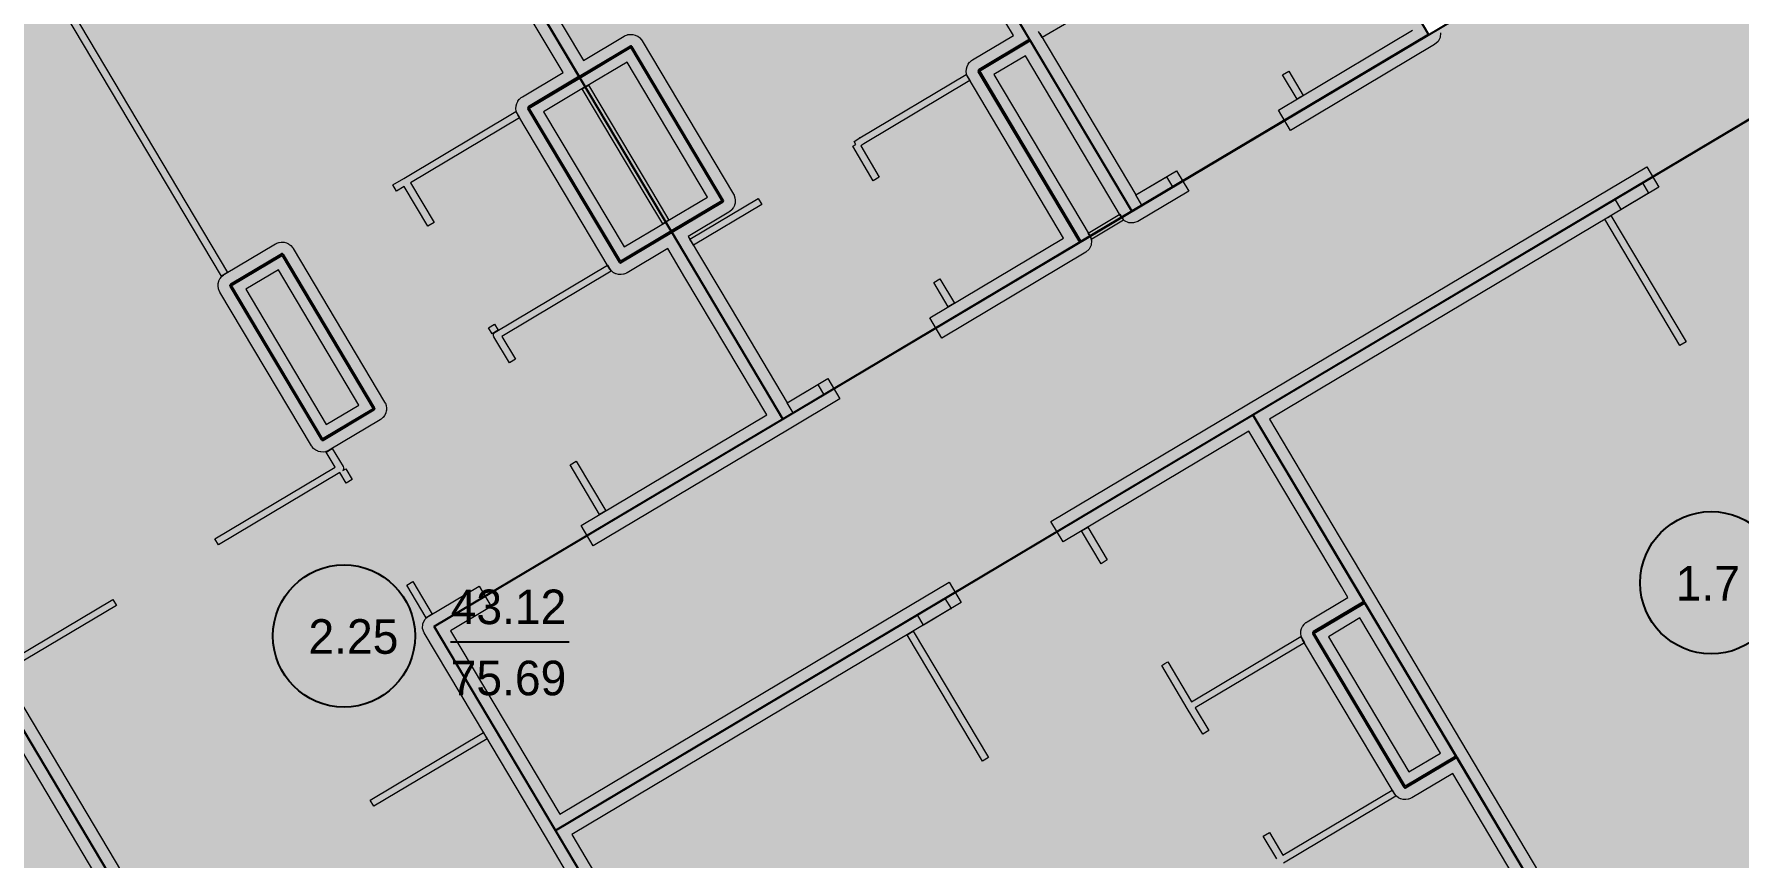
# Model space of a CAD drawing. Header units: millimetres. Extents: x 0 to 312583, y -208103 to 25097.
# Drawn here: x 33101 to 47486, y -123544 to -116596 of the extents above; entities that cross this region are included whole.
import ezdxf

# ---------------------------------------------------------------- set-up
doc = ezdxf.new("R2010")
doc.units = ezdxf.units.MM
doc.linetypes.add('Solid', pattern=[0])
for name, color, linetype, lineweight in [('Inner Walls', 5, 'Solid', 0), ('One-Bedroom Apartment', 151, 'Solid', 25), ('Room Objects', 47, 'Solid', 15), ('Room Walls', 47, 'Solid', 35), ('Service Area', 252, 'Solid', 25), ('Studio Apartment', 151, 'Solid', 25), ('Three-Bedroom Apartment', 250, 'Solid', 25), ('Two-Bedroom Apartment', 1, 'Solid', 35)]:
    doc.layers.add(name, color=color, linetype=linetype, lineweight=lineweight)
doc.styles.add('Dialog.plain', font='Dialog.plain')

msp = doc.modelspace()

# ---------------------------------------------------------------- hatches: boundary and pattern name
at = {"layer": 'One-Bedroom Apartment', "linetype": 'Solid', "lineweight": 25}
for points in [[(43386, -119809), (46329, -118057), (49272, -116305), (50210, -117879), (49780, -118135), (49778, -118136), (49777, -118138), (49776, -118139), (49775, -118141), (49775, -118143), (49775, -118145), (49776, -118147), (49777, -118149), (50548, -119444), (50549, -119446), (50550, -119447), (50552, -119448), (50554, -119449), (50556, -119449), (50558, -119449), (50560, -119448), (50561, -119447), (50991, -119192), (52700, -122062), (49757, -123814), (46814, -125566)], [(43871, -127318), (40928, -129070), (37501, -123313), (37502, -123313), (40444, -121561), (43386, -119809), (44324, -121383), (43894, -121639), (43893, -121640), (43891, -121642), (43890, -121644), (43890, -121645), (43889, -121647), (43890, -121649), (43890, -121651), (43891, -121653), (44662, -122948), (44663, -122950), (44665, -122951), (44666, -122952), (44668, -122953), (44670, -122953), (44672, -122953), (44674, -122953), (44676, -122952), (45105, -122696), (45105, -122696), (46814, -125566)]]:
    msp.add_hatch(color=250, dxfattribs=at).paths.add_polyline_path(points, flags=0)
at = {"layer": 'Room Objects', "linetype": 'Solid', "lineweight": 0}
for points in [[(42449, -118039), (42398, -117953), (42398, -117953), (42656, -117800), (42707, -117886), (42707, -117886)], [(46492, -118076), (46441, -117990), (46441, -117990), (46673, -117852), (46724, -117938), (46724, -117938)], [(39506, -119791), (39455, -119706), (39455, -119706), (39455, -119706), (39713, -119552), (39764, -119638), (39764, -119638)], [(40606, -121581), (40555, -121495), (40555, -121495), (40787, -121356), (40838, -121442), (40838, -121442)]]:
    msp.add_hatch(color=5, dxfattribs=at).paths.add_polyline_path(points, flags=0)
at = {"layer": 'Service Area', "linetype": 'Solid', "lineweight": 25}
for points in [[(65906, -104074), (66929, -105792), (37502, -123313), (36478, -121594)], [(41934, -118346), (41077, -116907), (41506, -116651), (42363, -118090), (42363, -118090)], [(38136, -116708), (38907, -118004), (38478, -118259), (37707, -116964)], [(37277, -117220), (37706, -116964), (38478, -118259), (38048, -118515)], [(35193, -118461), (35965, -119756), (35535, -120012), (34764, -118717)], [(43899, -121648), (44329, -121392), (45100, -122687), (44671, -122943)]]:
    msp.add_hatch(color=254, dxfattribs=at).paths.add_polyline_path(points, flags=0)
at = {"layer": 'Studio Apartment', "linetype": 'Solid', "lineweight": 25}
for points in [[(38936, -112334), (38936, -112334), (41879, -110581), (44444, -114890), (44015, -115146), (44013, -115147), (44012, -115149), (44011, -115151), (44010, -115152), (44010, -115154), (44010, -115156), (44010, -115158), (44011, -115160), (44868, -116599), (42363, -118090)], [(39420, -119843), (38483, -118268), (38483, -118268), (38913, -118012), (38914, -118011), (38915, -118010), (38916, -118008), (38917, -118006), (38917, -118004), (38917, -118002), (38917, -118000), (38916, -117999), (38145, -116703), (38144, -116702), (38142, -116700), (38141, -116699), (38139, -116699), (38137, -116698), (38135, -116698), (38133, -116699), (38131, -116700), (37701, -116956), (35993, -114086), (35993, -114086), (38936, -112334), (41501, -116643), (41501, -116643), (41072, -116898), (41070, -116900), (41069, -116901), (41068, -116903), (41067, -116905), (41067, -116907), (41067, -116908), (41067, -116910), (41068, -116912), (41925, -118351)]]:
    msp.add_hatch(color=252, dxfattribs=at).paths.add_polyline_path(points, flags=0)
at = {"layer": 'Two-Bedroom Apartment', "linetype": 'Solid', "lineweight": 25}
h = msp.add_hatch(color=151, dxfattribs=at)
h.paths.add_polyline_path([(33050, -115838), (35993, -114086), (37701, -116955), (37701, -116955), (37272, -117211), (37270, -117212), (37269, -117214), (37268, -117216), (37267, -117217), (37267, -117219), (37267, -117221), (37267, -117223), (37268, -117225), (38040, -118520), (38041, -118522), (38042, -118523), (38044, -118524), (38046, -118525), (38048, -118525), (38050, -118525), (38052, -118524), (38053, -118524), (38483, -118268), (39420, -119843), (36478, -121594), (36989, -122454), (40928, -129070), (37985, -130822), (37985, -130822), (36021, -127523), (36021, -127523), (36451, -127267), (36452, -127266), (36453, -127264), (36454, -127263), (36455, -127261), (36455, -127259), (36455, -127257), (36455, -127255), (36454, -127253), (35568, -125765), (35567, -125763), (35565, -125762), (35563, -125761), (35562, -125760), (35560, -125760), (35558, -125760), (35556, -125760), (35554, -125761), (35124, -126017), (35124, -126017), (30107, -117590)], flags=0)
h.paths.add_polyline_path([(35188, -118452), (34759, -118708), (34757, -118709), (34756, -118711), (34755, -118712), (34754, -118714), (34754, -118716), (34754, -118718), (34754, -118720), (34755, -118722), (35526, -120017), (35528, -120019), (35529, -120020), (35531, -120021), (35533, -120022), (35535, -120022), (35536, -120022), (35538, -120021), (35540, -120020), (35970, -119764), (35972, -119763), (35973, -119762), (35974, -119760), (35975, -119758), (35975, -119756), (35975, -119754), (35974, -119753), (35973, -119751), (35202, -118456), (35201, -118454), (35199, -118453), (35198, -118452), (35196, -118451), (35194, -118451), (35192, -118451), (35190, -118451)], flags=0)
msp.add_hatch(color=151, dxfattribs=at).paths.add_polyline_path([(26770, -118413), (29595, -116731), (29595, -116731), (34074, -124253), (34060, -124244), (34058, -124244), (34039, -124237), (34038, -124236), (34018, -124233), (34016, -124233), (33997, -124234), (33995, -124235), (33976, -124239), (33974, -124240), (33956, -124248), (33955, -124249), (33611, -124453), (33610, -124455), (33609, -124456), (33608, -124458), (33607, -124459), (33607, -124461), (33607, -124463), (33607, -124465), (33608, -124467), (34547, -126044), (34548, -126045), (34549, -126047), (34551, -126048), (34553, -126048), (34555, -126049), (34557, -126049), (34559, -126048), (34560, -126047), (34990, -125791), (38497, -131682), (35671, -133364), (32845, -135047), (30881, -131747), (30881, -131747), (31310, -131491), (31312, -131490), (31313, -131489), (31314, -131487), (31315, -131485), (31315, -131483), (31315, -131481), (31315, -131479), (31314, -131478), (30427, -129989), (30426, -129988), (30425, -129986), (30423, -129985), (30421, -129985), (30419, -129984), (30417, -129984), (30416, -129985), (30414, -129986), (29984, -130241), (28906, -128430), (31293, -127009), (31293, -127009), (32277, -128663), (32279, -128665), (32280, -128666), (32282, -128667), (32284, -128668), (32286, -128668), (32287, -128668), (32289, -128668), (32291, -128667), (32722, -128410), (32723, -128409), (32725, -128408), (32726, -128406), (32726, -128404), (32726, -128402), (32726, -128400), (32726, -128398), (32725, -128397), (31740, -126743), (31739, -126741), (31738, -126740), (31736, -126739), (31734, -126738), (31732, -126738), (31730, -126738), (31728, -126738), (31727, -126739), (31726, -126740), (31220, -125889)], flags=0)

# ---------------------------------------------------------------- linework, layer by layer
at = {"layer": 'Inner Walls', "color": 47, "linetype": 'Solid', "lineweight": 15}
for p, q in [((41364, -116608), (38978, -112600)), ((37564, -116921), (36035, -114352)), ((36207, -114249), (37736, -116818)), ((37736, -116818), (38080, -116614)), ((38080, -116614), (38089, -116609)), ((38089, -116609), (38090, -116608)), ((38090, -116608), (38109, -116602)), ((38109, -116602), (38111, -116601)), ((38111, -116601), (38130, -116599)), ((38130, -116599), (38132, -116599)), ((38132, -116599), (38152, -116600)), ((38152, -116600), (38154, -116600)), ((38154, -116600), (38173, -116605)), ((38173, -116605), (38174, -116605)), ((38174, -116605), (38192, -116614)), ((38192, -116614), (38194, -116615)), ((38194, -116615), (38210, -116626)), ((38210, -116626), (38211, -116628)), ((38211, -116628), (38224, -116642)), ((38224, -116642), (38225, -116644)), ((38225, -116644), (38231, -116652)), ((38231, -116652), (39002, -117947)), ((41020, -116813), (41364, -116608)), ((41587, -116591), (42398, -117953)), ((43601, -117237), (44731, -116564)), ((44948, -116659), (44919, -116685)), ((44965, -116624), (44948, -116659)), ((44967, -116585), (44965, -116624)), ((41467, -116780), (41200, -116938)), ((42277, -118142), (41467, -116780)), ((44919, -116685), (43703, -117409)), ((37221, -117125), (37564, -116921)), ((38105, -116832), (37753, -117042)), ((38784, -117972), (38105, -116832)), ((40967, -116911), (40968, -116892)), ((40967, -116913), (40967, -116911)), ((40970, -116932), (40967, -116913)), ((40968, -116890), (40973, -116871)), ((40968, -116892), (40968, -116890)), ((40970, -116934), (40970, -116932)), ((40977, -116953), (40970, -116934)), ((40973, -116871), (40974, -116869)), ((40974, -116869), (40982, -116851)), ((40982, -116851), (40983, -116849)), ((40983, -116849), (40995, -116834)), ((40995, -116834), (40996, -116832)), ((40996, -116832), (41011, -116819)), ((41011, -116819), (41012, -116818)), ((41012, -116818), (41020, -116813)), ((41200, -116938), (42011, -118300)), ((37751, -117042), (37400, -117251)), ((37753, -117042), (37751, -117042)), ((40978, -116955), (40977, -116953)), ((40982, -116963), (40978, -116955)), ((41788, -118317), (40982, -116963)), ((37167, -117224), (37168, -117204)), ((37167, -117226), (37167, -117224)), ((37170, -117245), (37167, -117226)), ((37168, -117202), (37173, -117183)), ((37168, -117204), (37168, -117202)), ((37173, -117183), (37174, -117182)), ((37174, -117182), (37182, -117164)), ((37182, -117164), (37183, -117162)), ((37183, -117162), (37195, -117146)), ((37195, -117146), (37196, -117145)), ((37196, -117145), (37211, -117132)), ((37211, -117132), (37212, -117131)), ((37212, -117131), (37221, -117125)), ((43703, -117409), (43601, -117237)), ((37170, -117247), (37170, -117245)), ((37177, -117266), (37170, -117247)), ((37178, -117267), (37177, -117266)), ((37182, -117276), (37178, -117267)), ((37954, -118571), (37182, -117276)), ((37400, -117251), (38080, -118391)), ((30321, -117754), (34160, -124202)), ((42398, -117953), (42742, -117749)), ((42742, -117749), (42844, -117921)), ((46278, -117971), (46708, -117715)), ((46708, -117715), (46810, -117887)), ((33904, -124163), (30138, -117838)), ((39002, -117947), (39007, -117956)), ((39007, -117956), (39007, -117958)), ((39007, -117958), (39014, -117976)), ((42844, -117921), (42414, -118176)), ((46810, -117887), (43524, -119844)), ((38433, -118181), (38784, -117972)), ((38964, -118098), (38620, -118303)), ((38972, -118093), (38964, -118098)), ((38973, -118092), (38972, -118093)), ((38988, -118078), (38973, -118092)), ((38989, -118077), (38988, -118078)), ((39001, -118061), (38989, -118077)), ((39002, -118060), (39001, -118061)), ((39011, -118042), (39002, -118060)), ((39016, -118021), (39011, -118040)), ((39011, -118040), (39011, -118042)), ((39014, -117976), (39014, -117978)), ((39014, -117978), (39017, -117998)), ((39017, -118000), (39016, -118019)), ((39016, -118019), (39016, -118021)), ((39017, -117998), (39017, -118000)), ((43335, -119723), (46278, -117971)), ((38080, -118391), (38432, -118182)), ((38432, -118182), (38433, -118181)), ((42303, -118171), (42277, -118142)), ((42339, -118187), (42303, -118171)), ((42378, -118189), (42339, -118187)), ((42414, -118176), (42378, -118189)), ((34708, -118622), (35137, -118366)), ((35137, -118366), (35146, -118362)), ((35146, -118362), (35148, -118361)), ((35148, -118361), (35166, -118354)), ((35166, -118354), (35168, -118354)), ((35168, -118354), (35187, -118351)), ((35187, -118351), (35189, -118351)), ((35189, -118351), (35209, -118352)), ((35209, -118352), (35211, -118352)), ((35211, -118352), (35230, -118357)), ((35230, -118357), (35232, -118358)), ((35232, -118358), (35249, -118366)), ((35249, -118366), (35251, -118367)), ((35251, -118367), (35267, -118379)), ((35267, -118379), (35268, -118380)), ((35268, -118380), (35281, -118395)), ((38620, -118303), (38982, -118911)), ((40658, -118989), (41788, -118317)), ((42022, -118376), (42005, -118411)), ((42011, -118300), (42024, -118337)), ((42024, -118337), (42022, -118376)), ((35281, -118395), (35283, -118396)), ((35283, -118396), (35288, -118404)), ((35288, -118404), (36059, -119700)), ((38448, -118405), (38105, -118609)), ((38593, -118648), (38448, -118405)), ((41976, -118437), (40760, -119161)), ((42005, -118411), (41976, -118437)), ((34660, -118680), (34661, -118678)), ((34661, -118678), (34669, -118661)), ((34669, -118661), (34670, -118659)), ((34670, -118659), (34682, -118643)), ((34682, -118643), (34683, -118642)), ((34683, -118642), (34698, -118629)), ((34698, -118629), (34699, -118627)), ((34699, -118627), (34708, -118622)), ((35162, -118584), (34887, -118748)), ((35841, -119725), (35162, -118584)), ((37959, -118579), (37954, -118571)), ((37960, -118581), (37959, -118579)), ((37974, -118596), (37960, -118581)), ((37975, -118597), (37974, -118596)), ((37991, -118609), (37975, -118597)), ((37992, -118610), (37991, -118609)), ((38010, -118618), (37992, -118610)), ((38012, -118619), (38010, -118618)), ((38031, -118624), (38012, -118619)), ((38033, -118624), (38031, -118624)), ((38052, -118625), (38033, -118624)), ((38054, -118625), (38052, -118625)), ((38074, -118622), (38054, -118625)), ((38076, -118621), (38074, -118622)), ((38094, -118615), (38076, -118621)), ((38096, -118614), (38094, -118615)), ((38105, -118609), (38096, -118614)), ((39283, -119808), (38593, -118648)), ((34654, -118721), (34655, -118701)), ((34654, -118723), (34654, -118721)), ((34657, -118742), (34654, -118723)), ((34655, -118699), (34660, -118680)), ((34655, -118701), (34655, -118699)), ((34657, -118744), (34657, -118742)), ((34664, -118762), (34657, -118744)), ((34665, -118764), (34664, -118762)), ((34669, -118773), (34665, -118764)), ((35441, -120068), (34669, -118773)), ((34887, -118748), (35566, -119888)), ((38982, -118911), (39455, -119706)), ((40760, -119161), (40658, -118989)), ((39455, -119706), (39799, -119501)), ((39799, -119501), (39901, -119673)), ((39901, -119673), (39472, -119929)), ((35566, -119888), (35841, -119725)), ((36047, -119829), (36045, -119831)), ((36058, -119814), (36047, -119829)), ((36059, -119812), (36058, -119814)), ((36059, -119700), (36064, -119708)), ((36068, -119794), (36059, -119812)), ((36064, -119708), (36065, -119710)), ((36065, -119710), (36071, -119729)), ((36069, -119792), (36068, -119794)), ((36073, -119773), (36069, -119792)), ((36071, -119729), (36072, -119730)), ((36072, -119730), (36075, -119750)), ((36074, -119771), (36073, -119773)), ((36075, -119752), (36074, -119771)), ((36075, -119750), (36075, -119752)), ((37716, -120741), (39283, -119808)), ((41681, -120708), (43335, -119723)), ((36021, -119850), (35591, -120106)), ((36029, -119845), (36021, -119850)), ((36031, -119844), (36029, -119845)), ((36045, -119831), (36031, -119844)), ((39472, -119929), (37818, -120913)), ((43352, -119946), (41784, -120880)), ((44132, -121256), (43352, -119946)), ((43524, -119844), (44113, -120834)), ((35446, -120076), (35441, -120068)), ((35447, -120078), (35446, -120076)), ((35460, -120092), (35447, -120078)), ((35462, -120094), (35460, -120092)), ((35477, -120105), (35462, -120094)), ((35479, -120106), (35477, -120105)), ((35497, -120115), (35479, -120106)), ((35499, -120116), (35497, -120115)), ((35518, -120120), (35499, -120116)), ((35581, -120112), (35562, -120118)), ((35583, -120111), (35581, -120112)), ((35591, -120106), (35583, -120111)), ((35520, -120121), (35518, -120120)), ((35539, -120122), (35520, -120121)), ((35541, -120122), (35539, -120122)), ((35561, -120119), (35541, -120122)), ((35562, -120118), (35561, -120119)), ((37818, -120913), (37716, -120741)), ((41784, -120880), (41681, -120708)), ((44113, -120834), (44410, -121332)), ((36427, -121508), (36857, -121253)), ((36857, -121253), (36959, -121424)), ((40392, -121475), (40822, -121219)), ((40822, -121219), (40924, -121391)), ((44187, -121349), (44132, -121256)), ((40924, -121391), (37639, -123348)), ((43843, -121553), (44187, -121349)), ((44410, -121332), (45191, -122645)), ((36381, -121570), (36398, -121534)), ((36398, -121534), (36427, -121508)), ((36959, -121424), (36615, -121629)), ((37536, -123176), (40392, -121475)), ((43835, -121559), (43843, -121553)), ((44289, -121521), (44023, -121679)), ((44968, -122661), (44289, -121521)), ((36379, -121609), (36381, -121570)), ((36392, -121645), (36379, -121609)), ((36903, -122505), (36392, -121645)), ((36615, -121629), (37536, -123176)), ((43790, -121652), (43791, -121632)), ((43790, -121654), (43790, -121652)), ((43792, -121673), (43790, -121654)), ((43791, -121630), (43796, -121611)), ((43791, -121632), (43791, -121630)), ((43793, -121675), (43792, -121673)), ((43799, -121694), (43793, -121675)), ((43796, -121610), (43805, -121592)), ((43796, -121611), (43796, -121610)), ((43800, -121695), (43799, -121694)), ((43805, -121704), (43800, -121695)), ((43805, -121592), (43806, -121590)), ((43806, -121590), (43817, -121575)), ((43817, -121575), (43819, -121573)), ((43819, -121573), (43833, -121560)), ((43833, -121560), (43835, -121559)), ((44023, -121679), (44702, -122819)), ((44576, -122999), (43805, -121704)), ((37415, -123364), (36903, -122505)), ((44702, -122819), (44968, -122661)), ((45191, -122645), (46772, -125300)), ((45071, -122833), (44727, -123038)), ((46600, -125402), (45071, -122833)), ((44582, -123008), (44576, -122999)), ((44583, -123009), (44582, -123008)), ((44596, -123024), (44583, -123009)), ((44597, -123025), (44596, -123024)), ((44613, -123037), (44597, -123025)), ((44615, -123038), (44613, -123037)), ((44632, -123046), (44615, -123038)), ((44634, -123047), (44632, -123046)), ((44653, -123052), (44634, -123047)), ((44655, -123052), (44653, -123052)), ((44675, -123053), (44655, -123052)), ((44677, -123053), (44675, -123053)), ((44696, -123050), (44677, -123053)), ((44698, -123050), (44696, -123050)), ((44716, -123043), (44698, -123050)), ((44718, -123042), (44716, -123043)), ((44727, -123038), (44718, -123042)), ((40714, -128906), (37415, -123364)), ((37639, -123348), (40886, -128804))]:
    msp.add_line(p, q, dxfattribs=at)
at = {"layer": 'One-Bedroom Apartment', "color": 250, "linetype": 'Solid', "lineweight": 25}
for p, q in [((46329, -118057), (49272, -116305)), ((43386, -119809), (46329, -118057)), ((40444, -121561), (43386, -119809)), ((46814, -125566), (43386, -119809)), ((43386, -119809), (44324, -121383)), ((44324, -121383), (43894, -121639)), ((37502, -123313), (40444, -121561)), ((43890, -121645), (43889, -121647)), ((43889, -121647), (43890, -121649)), ((43891, -121642), (43890, -121644)), ((43890, -121644), (43890, -121645)), ((43890, -121649), (43890, -121651)), ((43890, -121651), (43891, -121653)), ((43893, -121640), (43891, -121642)), ((43891, -121653), (44662, -122948)), ((43894, -121639), (43893, -121640)), ((44676, -122952), (45105, -122696)), ((45105, -122696), (46814, -125566)), ((44662, -122948), (44663, -122950)), ((44663, -122950), (44665, -122951)), ((44665, -122951), (44666, -122952)), ((44666, -122952), (44668, -122953)), ((44668, -122953), (44670, -122953)), ((44670, -122953), (44672, -122953)), ((44672, -122953), (44674, -122953)), ((44674, -122953), (44676, -122952)), ((40928, -129070), (37501, -123313)), ((37501, -123313), (37502, -123313))]:
    msp.add_line(p, q, dxfattribs=at)
msp.add_point((45105, -122696), dxfattribs=at)
at = {"layer": 'Room Objects', "color": 0, "linetype": 'Solid', "lineweight": 0}
for p, q in [((42398, -117953), (42656, -117800)), ((42656, -117800), (42707, -117886)), ((42449, -118039), (42398, -117953)), ((42707, -117886), (42449, -118039)), ((46441, -117990), (46673, -117852)), ((46724, -117938), (46492, -118076)), ((46673, -117852), (46724, -117938)), ((46492, -118076), (46441, -117990)), ((39455, -119706), (39713, -119552)), ((39764, -119638), (39506, -119791)), ((39713, -119552), (39764, -119638)), ((39506, -119791), (39455, -119706)), ((40555, -121495), (40787, -121356)), ((40787, -121356), (40838, -121442)), ((40606, -121581), (40555, -121495)), ((40838, -121442), (40606, -121581))]:
    msp.add_line(p, q, dxfattribs=at)
for p in [(42398, -117953), (42707, -117886), (46724, -117938), (46441, -117990), (39764, -119638), (39455, -119706), (39455, -119706), (40555, -121495), (40838, -121442)]:
    msp.add_point(p, dxfattribs=at)
at = {"layer": 'Room Walls', "color": 47, "linetype": 'Solid', "lineweight": 9}
for p, q in [((34682, -118637), (33152, -116068)), ((33204, -116037), (34733, -118607)), ((41828, -116495), (41608, -116626)), ((41608, -116626), (41577, -116574)), ((40070, -117471), (40967, -116938)), ((40967, -116938), (40998, -116989)), ((43636, -116940), (43688, -116909)), ((43758, -117144), (43636, -116940)), ((43688, -116909), (43809, -117113)), ((37727, -117057), (37778, -117026)), ((38267, -117964), (37727, -117057)), ((37778, -117026), (38318, -117933)), ((40998, -116989), (40101, -117523)), ((43784, -117128), (43758, -117144)), ((43809, -117113), (43784, -117128)), ((36220, -117814), (37167, -117250)), ((37198, -117302), (36277, -117850)), ((37167, -117250), (37198, -117302)), ((40009, -117543), (40035, -117527)), ((40020, -117502), (40070, -117471)), ((40035, -117527), (40020, -117502)), ((40101, -117523), (40076, -117538)), ((40182, -117833), (40009, -117543)), ((40076, -117538), (40233, -117802)), ((36129, -117869), (36220, -117814)), ((40233, -117802), (40182, -117833)), ((36159, -117920), (36129, -117869)), ((36225, -117881), (36159, -117920)), ((36424, -118215), (36225, -117881)), ((36277, -117850), (36476, -118185)), ((38318, -117933), (38457, -118167)), ((38406, -118197), (38267, -117964)), ((38634, -118326), (39211, -117983)), ((39242, -118034), (38665, -118378)), ((39211, -117983), (39242, -118034)), ((36476, -118185), (36424, -118215)), ((38457, -118167), (38406, -118197)), ((41996, -118274), (42262, -118116)), ((42293, -118167), (42026, -118326)), ((42262, -118116), (42293, -118167)), ((46354, -118156), (46380, -118143)), ((46355, -118158), (46354, -118156)), ((46989, -119224), (46355, -118158)), ((46380, -118143), (46393, -118135)), ((46393, -118135), (46406, -118127)), ((46406, -118127), (47041, -119193)), ((38665, -118378), (38634, -118326)), ((42026, -118326), (41996, -118274)), ((34733, -118607), (34682, -118637)), ((36992, -119109), (37938, -118546)), ((37969, -118597), (37048, -119146)), ((37938, -118546), (37969, -118597)), ((40693, -118692), (40745, -118661)), ((40745, -118661), (40866, -118865)), ((40815, -118896), (40693, -118692)), ((40866, -118865), (40815, -118896)), ((36936, -119075), (36987, -119044)), ((36966, -119125), (36936, -119075)), ((37017, -119094), (36966, -119125)), ((36983, -119117), (36992, -119109)), ((36987, -119044), (37017, -119094)), ((36977, -119140), (36978, -119128)), ((36981, -119151), (36977, -119140)), ((36978, -119128), (36983, -119117)), ((37112, -119370), (36981, -119151)), ((37048, -119146), (37163, -119339)), ((47041, -119193), (46989, -119224)), ((37163, -119339), (37112, -119370)), ((35566, -120122), (35617, -120091)), ((35617, -120091), (35708, -120243)), ((34625, -120853), (35641, -120248)), ((35641, -120248), (35566, -120122)), ((35708, -120243), (35712, -120254)), ((35712, -120254), (35711, -120266)), ((37624, -120229), (37675, -120199)), ((37873, -120648), (37624, -120229)), ((37675, -120199), (37924, -120617)), ((35680, -120295), (34656, -120905)), ((35733, -120383), (35680, -120295)), ((35705, -120278), (35731, -120262)), ((35706, -120277), (35705, -120278)), ((35711, -120266), (35706, -120277)), ((35731, -120262), (35785, -120353)), ((35785, -120353), (35733, -120383)), ((37924, -120617), (37873, -120648)), ((41940, -120786), (41992, -120756)), ((42105, -121063), (41940, -120786)), ((41992, -120756), (42156, -121032)), ((34656, -120905), (34625, -120853)), ((42131, -121047), (42105, -121063)), ((42156, -121032), (42131, -121047)), ((36245, -121243), (36296, -121212)), ((36409, -121519), (36245, -121243)), ((36296, -121212), (36461, -121488)), ((32810, -121934), (33766, -121365)), ((33766, -121365), (33796, -121416)), ((33796, -121416), (32840, -121985)), ((36461, -121488), (36409, -121519)), ((40469, -121662), (40520, -121632)), ((41103, -122728), (40469, -121662)), ((40520, -121632), (41155, -122697)), ((42868, -122227), (43790, -121678)), ((43790, -121678), (43820, -121730)), ((43820, -121730), (42899, -122279)), ((42616, -121922), (42642, -121906)), ((42832, -122284), (42616, -121922)), ((42642, -121906), (42668, -121891)), ((42668, -121891), (42868, -122227)), ((42962, -122502), (42832, -122284)), ((42899, -122279), (43013, -122471)), ((35937, -123057), (36893, -122488)), ((36924, -122540), (35968, -123109)), ((36893, -122488), (36916, -122527)), ((36916, -122527), (36924, -122540)), ((43013, -122471), (42962, -122502)), ((41155, -122697), (41103, -122728)), ((43639, -123522), (44561, -122974)), ((44561, -122974), (44591, -123025)), ((35968, -123109), (35937, -123057)), ((44591, -123025), (43644, -123589)), ((43473, -123361), (43525, -123330)), ((43588, -123553), (43473, -123361)), ((43525, -123330), (43639, -123522))]:
    msp.add_line(p, q, dxfattribs=at)
for p in [(40070, -117471), (36893, -122488), (36916, -122527)]:
    msp.add_point(p, dxfattribs=at)
at = {"layer": 'Service Area', "color": 254, "linetype": 'Solid', "lineweight": 25}
for p, q in [((36478, -121594), (65906, -104074)), ((66929, -105792), (37502, -123313)), ((41077, -116907), (41506, -116651)), ((41506, -116651), (42363, -118090)), ((37707, -116964), (38136, -116708)), ((38136, -116708), (38907, -118004)), ((41934, -118346), (41077, -116907)), ((37277, -117220), (37706, -116964)), ((37706, -116964), (38478, -118259)), ((38478, -118259), (37707, -116964)), ((38048, -118515), (37277, -117220)), ((38907, -118004), (38478, -118259)), ((42363, -118090), (41934, -118346)), ((38478, -118259), (38048, -118515)), ((34764, -118717), (35193, -118461)), ((35193, -118461), (35965, -119756)), ((35535, -120012), (34764, -118717)), ((35965, -119756), (35535, -120012)), ((43899, -121648), (44329, -121392)), ((44329, -121392), (45100, -122687)), ((37502, -123313), (36478, -121594)), ((44671, -122943), (43899, -121648)), ((45100, -122687), (44671, -122943))]:
    msp.add_line(p, q, dxfattribs=at)
msp.add_point((42363, -118090), dxfattribs=at)
at = {"layer": 'Studio Apartment', "color": 252, "linetype": 'Solid', "lineweight": 25}
for p, q in [((38936, -112334), (41501, -116643)), ((42363, -118090), (38936, -112334)), ((37701, -116956), (35993, -114086)), ((44011, -115160), (44868, -116599)), ((41501, -116643), (41072, -116898)), ((44868, -116599), (42363, -118090)), ((38131, -116700), (37701, -116956)), ((38133, -116699), (38131, -116700)), ((38135, -116698), (38133, -116699)), ((38137, -116698), (38135, -116698)), ((38139, -116699), (38137, -116698)), ((38141, -116699), (38139, -116699)), ((38142, -116700), (38141, -116699)), ((38144, -116702), (38142, -116700)), ((38145, -116703), (38144, -116702)), ((38916, -117999), (38145, -116703)), ((41068, -116903), (41067, -116905)), ((41067, -116905), (41067, -116907)), ((41067, -116907), (41067, -116908)), ((41067, -116908), (41067, -116910)), ((41067, -116910), (41068, -116912)), ((41069, -116901), (41068, -116903)), ((41068, -116912), (41925, -118351)), ((41070, -116900), (41069, -116901)), ((41072, -116898), (41070, -116900)), ((38483, -118268), (38913, -118012)), ((38913, -118012), (38914, -118011)), ((38914, -118011), (38915, -118010)), ((38915, -118010), (38916, -118008)), ((38917, -118000), (38916, -117999)), ((38916, -118008), (38917, -118006)), ((38917, -118002), (38917, -118000)), ((38917, -118004), (38917, -118002)), ((38917, -118006), (38917, -118004)), ((39420, -119843), (38483, -118268)), ((41925, -118351), (39420, -119843))]:
    msp.add_line(p, q, dxfattribs=at)
for p in [(41501, -116643), (38483, -118268)]:
    msp.add_point(p, dxfattribs=at)
at = {"layer": 'Three-Bedroom Apartment', "color": 7, "linetype": 'Solid', "lineweight": 25}
msp.add_line((36616, -121723), (37616, -121723), dxfattribs=at)
for centre in [(47253, -121224), (35716, -121673)]:
    msp.add_circle(centre, 600, dxfattribs=at)
at = {"layer": 'Two-Bedroom Apartment', "color": 151, "linetype": 'Solid', "lineweight": 25}
for p, q in [((35993, -114086), (37701, -116955)), ((29595, -116731), (34074, -124253)), ((37701, -116955), (37272, -117211)), ((37268, -117216), (37267, -117217)), ((37267, -117217), (37267, -117219)), ((37267, -117219), (37267, -117221)), ((37267, -117221), (37267, -117223)), ((37267, -117223), (37268, -117225)), ((37269, -117214), (37268, -117216)), ((37268, -117225), (38040, -118520)), ((37270, -117212), (37269, -117214)), ((37272, -117211), (37270, -117212)), ((35124, -126017), (30107, -117590)), ((38053, -118524), (38483, -118268)), ((38483, -118268), (39420, -119843)), ((35188, -118452), (34759, -118708)), ((35190, -118451), (35188, -118452)), ((35192, -118451), (35190, -118451)), ((35194, -118451), (35192, -118451)), ((35196, -118451), (35194, -118451)), ((35198, -118452), (35196, -118451)), ((35199, -118453), (35198, -118452)), ((35201, -118454), (35199, -118453)), ((35202, -118456), (35201, -118454)), ((35973, -119751), (35202, -118456)), ((38040, -118520), (38041, -118522)), ((38041, -118522), (38042, -118523)), ((38042, -118523), (38044, -118524)), ((38044, -118524), (38046, -118525)), ((38046, -118525), (38048, -118525)), ((38048, -118525), (38050, -118525)), ((38050, -118525), (38052, -118524)), ((38052, -118524), (38053, -118524)), ((34755, -118712), (34754, -118714)), ((34754, -118714), (34754, -118716)), ((34754, -118716), (34754, -118718)), ((34754, -118718), (34754, -118720)), ((34754, -118720), (34755, -118722)), ((34756, -118711), (34755, -118712)), ((34755, -118722), (35526, -120017)), ((34757, -118709), (34756, -118711)), ((34759, -118708), (34757, -118709)), ((35540, -120020), (35970, -119764)), ((35970, -119764), (35972, -119763)), ((35972, -119763), (35973, -119762)), ((35974, -119753), (35973, -119751)), ((35973, -119762), (35974, -119760)), ((35975, -119754), (35974, -119753)), ((35974, -119760), (35975, -119758)), ((35975, -119756), (35975, -119754)), ((35975, -119758), (35975, -119756)), ((39420, -119843), (36478, -121594)), ((35526, -120017), (35528, -120019)), ((35528, -120019), (35529, -120020)), ((35529, -120020), (35531, -120021)), ((35531, -120021), (35533, -120022)), ((35533, -120022), (35535, -120022)), ((35535, -120022), (35536, -120022)), ((35536, -120022), (35538, -120021)), ((35538, -120021), (35540, -120020)), ((36478, -121594), (36989, -122454)), ((36989, -122454), (40928, -129070))]:
    msp.add_line(p, q, dxfattribs=at)
msp.add_point((37701, -116955), dxfattribs=at)

# ---------------------------------------------------------------- texts
at = {"layer": 'Three-Bedroom Apartment', "color": 7, "linetype": 'Solid', "lineweight": 25, "style": 'Dialog.plain'}
for s, p in [('1.7', (46953, -121374)), ('43.12', (36616, -121573)), ('2.25', (35416, -121823)), ('75.69', (36616, -122173))]:
    msp.add_text(s, height=291.6, dxfattribs=at).set_placement(p)

doc.saveas('drawing.dxf')
